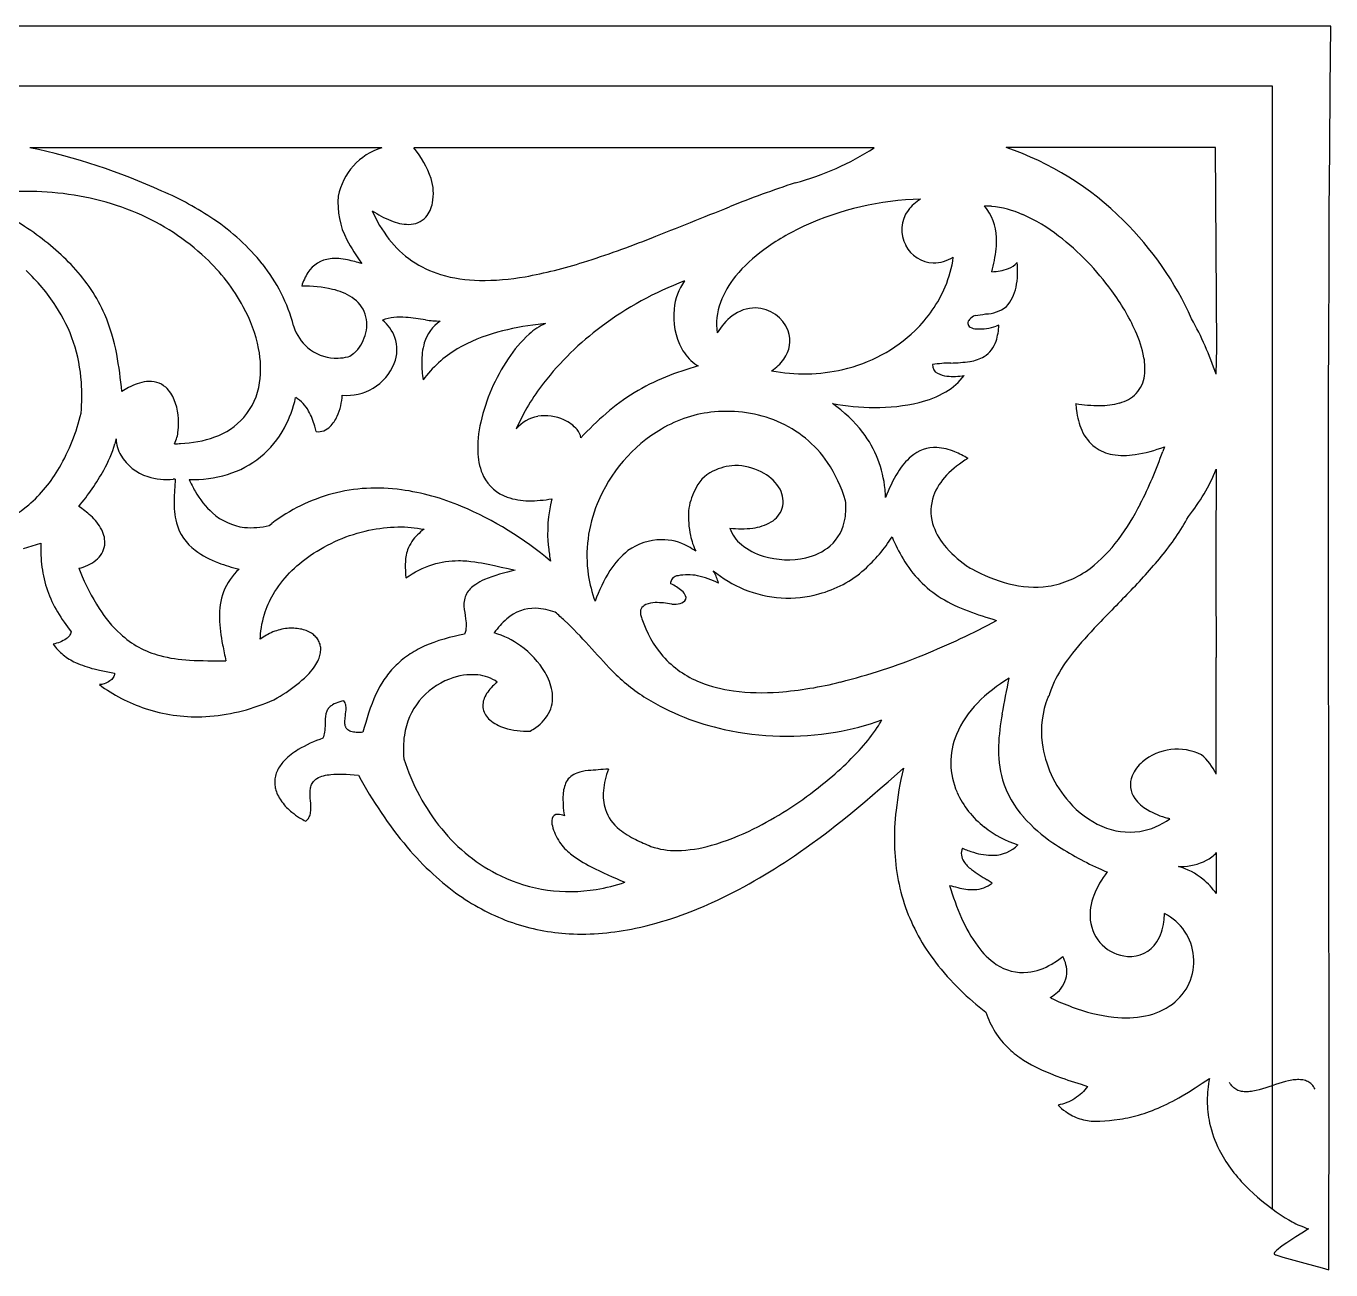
# Model space of a CAD drawing. Header units: millimetres. Extents: x -1870 to 562, y -551 to 7.
# Drawn here: x -24 to 562, y -551 to 7 of the extents above; entities that cross this region are included whole.
import ezdxf

# ---------------------------------------------------------------- set-up
doc = ezdxf.new("R2010")
doc.units = ezdxf.units.MM
doc.header["$MEASUREMENT"] = 0
doc.layers.add('DEFAULT_LAYER', color=1, linetype='Continuous', true_color=0xff0000)

msp = doc.modelspace()

# ---------------------------------------------------------------- linework, layer by layer
at = {"layer": 'DEFAULT_LAYER'}
for p, q in [((135.34, -47.25), (-22.75, -47.25)), ((356.46, -47.31), (149.67, -47.31)), ((509.75, -47.18), (415.74, -47.18)), ((510.28, -137.26), (509.75, -47.18)), ((208.9, -126.16), (205.52, -126.57)), ((412.45, -126.94), (411.24, -127.44)), ((510.02, -148.96), (510.28, -137.26)), ((105.88, -174.73), (105.22, -172.34)), ((15.98, -177.99), (15.45, -180.2)), ((486.83, -181.52), (486.04, -183.68)), ((42.54, -196.06), (41.68, -196.12)), ((84.71, -216.87), (85.92, -215.97)), ((-0.82, -236.12), (-0.21, -237.59)), ((284.57, -237.86), (284.19, -237.21)), ((265.16, -243.02), (265.13, -242.24)), ((489.28, -348.65), (488.32, -348.36)), ((493.17, -369.95), (494.25, -370.02)), ((409.41, -377.42), (407.13, -375.99)), ((435.68, -428.76), (435.71, -428.71)), ((435.68, -428.88), (435.68, -428.76)), ((435.75, -429), (435.68, -428.88)), ((435.71, -428.71), (435.76, -428.67)), ((435.89, -429.1), (435.75, -429))]:
    msp.add_line(p, q, dxfattribs=at)
for points in [[(-25.62, -227.19), (-21.68, -226.06), (-19.73, -225.46), (-17.79, -224.82), (-17.83, -226.16), (-17.84, -227.51), (-17.82, -228.86), (-17.78, -230.2), (-17.72, -231.55), (-17.62, -232.89), (-17.49, -234.23), (-17.33, -235.57), (-17.14, -236.9), (-16.92, -238.23), (-16.67, -239.55), (-16.38, -240.86), (-16.06, -242.17), (-15.71, -243.46), (-15.31, -244.75), (-14.89, -246.03), (-14.42, -247.29), (-13.93, -248.54), (-13.4, -249.77), (-12.84, -250.99), (-12.25, -252.19), (-11.63, -253.38), (-10.99, -254.56), (-10.32, -255.72), (-9.63, -256.87), (-8.91, -258.01), (-8.18, -259.13), (-7.42, -260.24), (-5.86, -262.43), (-4.24, -264.57), (-4.37, -265.04), (-4.55, -265.5), (-4.76, -265.94), (-5.02, -266.36), (-5.31, -266.75), (-5.64, -267.12), (-6, -267.45), (-6.39, -267.74), (-7.06, -268.17), (-7.76, -268.57), (-8.48, -268.92), (-9.21, -269.24), (-9.96, -269.53), (-10.73, -269.77), (-11.5, -269.97), (-12.28, -270.14), (-11.8, -270.81), (-11.29, -271.47), (-10.76, -272.1), (-10.21, -272.71), (-9.64, -273.3), (-9.05, -273.87), (-8.44, -274.42), (-7.81, -274.95), (-7.16, -275.46), (-6.5, -275.95), (-5.82, -276.41), (-5.12, -276.85), (-4.41, -277.27), (-3.69, -277.67), (-2.96, -278.04), (-2.21, -278.39), (-1.19, -278.83), (-0.16, -279.26), (0.88, -279.66), (1.92, -280.04), (2.98, -280.39), (4.04, -280.72), (5.11, -281.03), (6.19, -281.31), (8.46, -281.84), (10.75, -282.31), (15.33, -283.18), (15.33, -283.46), (15.3, -283.72), (15.25, -283.98), (15.18, -284.23), (14.98, -284.71), (14.72, -285.17), (14.4, -285.59), (14.03, -285.98), (13.63, -286.33), (13.22, -286.65), (12.61, -287.05), (11.98, -287.42), (11.31, -287.73), (10.62, -287.97), (9.97, -288.15), (9.63, -288.22), (9.3, -288.28), (8.88, -288.33), (8.67, -288.34), (8.45, -288.33), (9.63, -289.18), (10.83, -290.01), (12.05, -290.82), (13.28, -291.61), (14.52, -292.37), (15.78, -293.1), (17.05, -293.82), (18.34, -294.5), (19.63, -295.16), (20.94, -295.8), (22.27, -296.4), (23.6, -296.99), (24.94, -297.54), (26.3, -298.07), (27.67, -298.57), (29.05, -299.05), (30.59, -299.54), (32.13, -300), (33.69, -300.42), (35.26, -300.81), (36.83, -301.16), (38.41, -301.48), (40, -301.77), (41.59, -302.02), (43.19, -302.23), (44.79, -302.41), (46.4, -302.56), (48.01, -302.67), (49.62, -302.74), (51.23, -302.78), (52.84, -302.78), (54.46, -302.75), (56.3, -302.67), (58.15, -302.55), (59.99, -302.38), (61.82, -302.17), (63.66, -301.92), (65.48, -301.63), (67.3, -301.3), (69.11, -300.93), (70.91, -300.52), (72.71, -300.08), (74.49, -299.59), (76.27, -299.07), (78.03, -298.51), (79.78, -297.92), (81.52, -297.29), (83.24, -296.63), (85.01, -295.9), (86.76, -295.14), (87.58, -294.75), (88.38, -294.3), (89.71, -293.49), (91.03, -292.66), (92.34, -291.81), (93.62, -290.92), (96, -289.18), (97.18, -288.28), (98.33, -287.35), (99.45, -286.4), (100.55, -285.42), (101.62, -284.39), (102.64, -283.33), (103.32, -282.55), (103.97, -281.74), (104.59, -280.92), (105.19, -280.07), (105.68, -279.34), (106.13, -278.6), (106.55, -277.83), (106.91, -277.03), (107.14, -276.46), (107.34, -275.87), (107.51, -275.28), (107.66, -274.68), (107.77, -274.08), (107.85, -273.47), (107.9, -272.85), (107.9, -272.23), (107.87, -271.7), (107.8, -271.18), (107.7, -270.66), (107.56, -270.15), (107.38, -269.66), (107.18, -269.17), (106.95, -268.7), (106.69, -268.24), (106.4, -267.8), (106.08, -267.38), (105.74, -266.97), (105.38, -266.59), (104.99, -266.22), (104.59, -265.89), (104.16, -265.57), (103.72, -265.29), (103.14, -264.95), (102.56, -264.64), (101.96, -264.36), (101.34, -264.1), (100.72, -263.87), (100.09, -263.67), (99.44, -263.51), (98.79, -263.37), (98.05, -263.25), (97.31, -263.16), (96.57, -263.08), (95.82, -263.03), (95.07, -263.01), (94.32, -263.02), (93.58, -263.05), (92.83, -263.11), (92.01, -263.2), (91.19, -263.33), (90.38, -263.49), (89.57, -263.68), (88.77, -263.9), (87.98, -264.14), (87.2, -264.41), (86.43, -264.71), (85.67, -265.04), (84.92, -265.39), (84.19, -265.77), (83.46, -266.17), (82.75, -266.59), (82.06, -267.04), (81.38, -267.51), (80.71, -268), (80.77, -266.79), (80.87, -265.58), (81.02, -264.14), (81.23, -262.71), (81.49, -261.2), (81.81, -259.71), (82.19, -258.23), (82.61, -256.76), (82.99, -255.6), (83.4, -254.45), (83.84, -253.31), (84.31, -252.19), (84.82, -251.08), (85.36, -249.99), (85.93, -248.91), (86.53, -247.85), (87.33, -246.55), (88.16, -245.28), (89.03, -244.03), (89.94, -242.8), (90.88, -241.61), (91.85, -240.44), (92.86, -239.3), (93.9, -238.19), (94.97, -237.11), (96.07, -236.05), (97.2, -235.03), (98.35, -234.03), (99.53, -233.06), (100.73, -232.13), (101.95, -231.22), (103.2, -230.34), (104.7, -229.34), (106.22, -228.37), (107.77, -227.45), (109.33, -226.56), (110.93, -225.71), (112.54, -224.9), (114.17, -224.12), (115.82, -223.39), (117.48, -222.7), (119.17, -222.05), (120.86, -221.45), (122.58, -220.88), (124.3, -220.36), (126.04, -219.88), (127.79, -219.44), (129.55, -219.04), (131.16, -218.72), (132.77, -218.44), (134.39, -218.18), (136.02, -217.97), (137.65, -217.79), (139.28, -217.66), (140.91, -217.57), (142.55, -217.52), (144.03, -217.52), (145.5, -217.56), (146.97, -217.64), (148.44, -217.75), (149.91, -217.91), (151.37, -218.1), (152.83, -218.33), (154.28, -218.59), (153.51, -219.17), (152.76, -219.78), (152.03, -220.42), (151.33, -221.08), (150.66, -221.78), (150.02, -222.5), (149.42, -223.25), (148.85, -224.03), (148.28, -224.94), (147.76, -225.87), (147.31, -226.84), (146.91, -227.84), (146.66, -228.6), (146.45, -229.36), (146.27, -230.14), (146.13, -230.92), (146.01, -231.7), (145.93, -232.49), (145.88, -233.28), (145.84, -234.07), (145.84, -235.67), (145.9, -237.26), (146, -238.85), (146.12, -240.42), (147.53, -239.47), (148.97, -238.57), (150.43, -237.72), (151.93, -236.93), (153.39, -236.23), (154.91, -235.58), (156.5, -234.97), (158.2, -234.39), (159.62, -233.99), (161.05, -233.64), (162.49, -233.34), (163.94, -233.1), (165.4, -232.92), (166.86, -232.78), (168.33, -232.69), (169.8, -232.66), (170.73, -232.66), (171.65, -232.69), (173.49, -232.81), (175.33, -233), (177.16, -233.23), (178.64, -233.45), (180.11, -233.69), (181.58, -233.96), (183.05, -234.25), (185.97, -234.87), (188.88, -235.54), (192.04, -236.27), (195.22, -236.97), (193.46, -237.37), (191.7, -237.8), (189.96, -238.26), (188.22, -238.76), (186.5, -239.3), (184.79, -239.88), (183.1, -240.51), (181.43, -241.19), (180.4, -241.66), (179.4, -242.19), (178.42, -242.77), (177.47, -243.37), (176.81, -243.81), (176.18, -244.28), (175.57, -244.79), (175.01, -245.34), (174.54, -245.87), (174.1, -246.43), (173.7, -247.01), (173.34, -247.62), (173.03, -248.26), (172.76, -248.91), (172.55, -249.59), (172.4, -250.28), (172.28, -250.99), (172.21, -251.71), (172.18, -252.44), (172.22, -253.16), (172.37, -254.57), (172.55, -255.97), (172.75, -257.37), (172.97, -258.77), (173.09, -259.64), (173.18, -260.52), (173.21, -261.4), (173.19, -262.29), (173.12, -263.16), (172.98, -264.03), (172.78, -264.89), (172.5, -265.73), (170.18, -266.18), (167.86, -266.69), (165.55, -267.25), (163.26, -267.89), (161, -268.59), (158.75, -269.36), (156.54, -270.21), (155.44, -270.66), (154.35, -271.14), (153.42, -271.56), (152.51, -272.01), (151.6, -272.48), (150.7, -272.97), (149.82, -273.47), (148.94, -274), (148.08, -274.55), (147.23, -275.12), (146.4, -275.71), (145.58, -276.31), (144.77, -276.94), (143.98, -277.58), (143.2, -278.25), (142.44, -278.93), (141.7, -279.63), (140.97, -280.35), (140.33, -281.03), (139.7, -281.72), (139.08, -282.42), (138.49, -283.14), (137.91, -283.87), (137.35, -284.62), (136.27, -286.15), (135.27, -287.72), (134.33, -289.34), (133.46, -290.99), (132.65, -292.68), (131.75, -294.75), (130.92, -296.84), (130.14, -298.96), (129.41, -301.09), (128.73, -303.24), (128.08, -305.4), (127.45, -307.57), (126.85, -309.74), (126.24, -309.79), (125.63, -309.83), (125.03, -309.84), (124.42, -309.83), (123.81, -309.79), (123.2, -309.73), (122.6, -309.65), (122, -309.54), (121.47, -309.4), (120.96, -309.21), (120.49, -308.95), (120.04, -308.63), (119.66, -308.25), (119.34, -307.82), (119.2, -307.6), (119.09, -307.36), (118.99, -307.11), (118.91, -306.85), (118.81, -306.4), (118.75, -305.94), (118.72, -305.48), (118.73, -305.02), (118.86, -303.25), (118.95, -302.37), (119.08, -301.49), (119.21, -300.55), (119.28, -299.59), (119.26, -298.64), (119.17, -297.69), (119.12, -297.4), (119.05, -297.12), (118.85, -296.58), (118.58, -296.06), (118.24, -295.58), (117.35, -295.78), (116.47, -296.02), (115.61, -296.31), (114.76, -296.65), (113.98, -297.01), (113.22, -297.42), (112.85, -297.64), (112.5, -297.89), (112.17, -298.16), (111.86, -298.46), (111.57, -298.78), (111.29, -299.13), (111.04, -299.49), (110.82, -299.87), (110.62, -300.26), (110.46, -300.66), (110.32, -301.08), (110.21, -301.5), (110.02, -302.62), (109.91, -303.76), (109.85, -304.89), (109.85, -306.03), (109.84, -306.94), (109.79, -307.86), (109.7, -308.77), (109.56, -309.67), (109.43, -310.37), (109.27, -311.06), (109.08, -311.74), (108.85, -312.41), (107.41, -312.92), (106, -313.48), (104.59, -314.07), (103.2, -314.69), (101.83, -315.35), (100.48, -316.05), (99.14, -316.77), (97.82, -317.52), (96.99, -318.02), (96.18, -318.56), (95.39, -319.11), (94.61, -319.7), (93.86, -320.3), (93.13, -320.94), (92.41, -321.59), (91.72, -322.26), (91.27, -322.72), (90.85, -323.2), (90.43, -323.69), (90.04, -324.2), (89.67, -324.73), (89.32, -325.27), (88.99, -325.82), (88.68, -326.39), (88.41, -326.97), (88.15, -327.55), (87.93, -328.15), (87.73, -328.76), (87.57, -329.38), (87.44, -330.01), (87.34, -330.65), (87.28, -331.29), (87.25, -331.85), (87.25, -332.41), (87.27, -332.97), (87.31, -333.52), (87.38, -334.07), (87.47, -334.62), (87.59, -335.17), (87.74, -335.71), (87.97, -336.42), (88.24, -337.12), (88.54, -337.8), (88.88, -338.46), (89.24, -339.12), (89.63, -339.75), (90.47, -341), (90.94, -341.64), (91.45, -342.27), (91.98, -342.87), (92.53, -343.46), (93.1, -344.02), (93.69, -344.57), (94.3, -345.1), (94.91, -345.62), (95.75, -346.27), (96.6, -346.9), (97.47, -347.51), (98.35, -348.09), (99.77, -348.93), (100.49, -349.33), (101.22, -349.71), (101.53, -349.41), (101.82, -349.09), (102.09, -348.75), (102.33, -348.39), (102.55, -348.02), (102.75, -347.64), (102.92, -347.24), (103.07, -346.83), (103.23, -346.24), (103.33, -345.62), (103.39, -345.01), (103.43, -344.39), (103.46, -343.43), (103.44, -342.48), (103.39, -341.53), (103.3, -340.58), (103.19, -339.36), (103.13, -338.13), (103.13, -336.91), (103.18, -335.68), (103.23, -335.17), (103.32, -334.67), (103.44, -334.18), (103.6, -333.7), (103.79, -333.21), (104.03, -332.75), (104.3, -332.31), (104.61, -331.9), (104.96, -331.51), (105.33, -331.15), (105.73, -330.82), (106.16, -330.52), (106.88, -330.11), (107.63, -329.76), (108.41, -329.47), (109.2, -329.23), (110.02, -329.04), (110.84, -328.89), (111.66, -328.77), (112.49, -328.68), (113.71, -328.57), (114.95, -328.5), (116.18, -328.47), (117.42, -328.49), (119.27, -328.58), (121.12, -328.7), (122.97, -328.86), (124.82, -329.06), (126, -331.19), (127.21, -333.31), (128.44, -335.41), (129.7, -337.51), (130.98, -339.58), (132.28, -341.65), (133.61, -343.69), (134.96, -345.72), (136.34, -347.73), (137.74, -349.73), (139.17, -351.71), (140.62, -353.67), (142.1, -355.61), (143.61, -357.53), (145.14, -359.43), (146.69, -361.31), (148.06, -362.9), (149.45, -364.48), (150.88, -366.03), (152.33, -367.55), (153.8, -369.05), (155.29, -370.53), (156.81, -371.99), (158.35, -373.42), (159.74, -374.68), (161.15, -375.92), (162.57, -377.13), (164.01, -378.33), (165.47, -379.5), (166.95, -380.65), (168.45, -381.77), (169.97, -382.86), (171.36, -383.82), (172.77, -384.76), (174.19, -385.67), (175.63, -386.56), (177.09, -387.43), (178.56, -388.27), (180.04, -389.08), (181.54, -389.87), (183.05, -390.63), (184.57, -391.36), (186.11, -392.07), (187.66, -392.75), (189.22, -393.4), (190.79, -394.03), (192.38, -394.63), (193.97, -395.19), (195.52, -395.71), (197.07, -396.2), (198.63, -396.66), (200.2, -397.1), (201.78, -397.51), (203.36, -397.89), (204.95, -398.24), (206.55, -398.56), (208.15, -398.86), (209.76, -399.13), (211.37, -399.37), (212.98, -399.59), (214.6, -399.77), (216.22, -399.93), (217.84, -400.07), (219.47, -400.18), (221.34, -400.27), (223.22, -400.32), (225.09, -400.34), (226.96, -400.32), (228.84, -400.27), (230.71, -400.18), (232.58, -400.07), (234.45, -399.92), (236.31, -399.74), (238.18, -399.54), (240.04, -399.3), (241.9, -399.04), (243.75, -398.75), (245.6, -398.44), (247.44, -398.1), (249.28, -397.74), (251.63, -397.24), (253.97, -396.68), (256.29, -396.09), (258.61, -395.45), (260.92, -394.77), (263.21, -394.06), (265.5, -393.32), (267.78, -392.56), (269.8, -391.85), (271.81, -391.11), (273.82, -390.35), (275.81, -389.57), (277.8, -388.76), (279.78, -387.93), (281.74, -387.07), (283.7, -386.19), (286.1, -385.07), (288.5, -383.92), (290.89, -382.74), (293.26, -381.54), (295.61, -380.31), (297.96, -379.06), (300.29, -377.78), (302.6, -376.48), (304.91, -375.15), (307.2, -373.79), (309.47, -372.42), (311.73, -371.02), (313.97, -369.59), (316.2, -368.15), (318.42, -366.68), (320.62, -365.19), (323.29, -363.34), (325.94, -361.47), (328.58, -359.58), (331.2, -357.67), (333.81, -355.74), (336.4, -353.78), (338.97, -351.8), (341.52, -349.8), (345.12, -346.91), (348.68, -343.98), (352.21, -341.01), (355.72, -338), (359.2, -334.97), (362.67, -331.93), (369.58, -325.81), (368.99, -328.37), (368.45, -330.94), (368, -333.24), (367.59, -335.54), (367.21, -337.82), (366.87, -340.11), (366.57, -342.41), (366.29, -344.71), (366.09, -346.64), (365.91, -348.57), (365.76, -350.51), (365.65, -352.45), (365.57, -354.39), (365.52, -356.33), (365.51, -358.27), (365.54, -360.21), (365.6, -362), (365.69, -363.79), (365.82, -365.58), (365.97, -367.37), (366.16, -369.16), (366.38, -370.94), (366.64, -372.71), (366.93, -374.48), (367.26, -376.25), (367.61, -378.01), (368.01, -379.76), (368.44, -381.5), (368.91, -383.23), (369.41, -384.95), (369.96, -386.66), (370.54, -388.36), (371.14, -390.01), (371.77, -391.65), (372.44, -393.27), (373.14, -394.88), (373.87, -396.47), (374.64, -398.05), (375.43, -399.62), (376.26, -401.17), (377.12, -402.7), (378, -404.21), (378.92, -405.71), (379.86, -407.19), (380.84, -408.65), (381.85, -410.09), (382.88, -411.51), (383.94, -412.91), (385.23, -414.55), (386.55, -416.17), (387.89, -417.77), (389.26, -419.35), (390.66, -420.9), (392.09, -422.42), (393.54, -423.92), (395.02, -425.4), (396.41, -426.72), (397.82, -428.03), (399.25, -429.31), (400.7, -430.58), (402.17, -431.82), (403.65, -433.05), (406.65, -435.45), (407.04, -436.61), (407.47, -437.76), (407.93, -438.9), (408.43, -440.02), (408.97, -441.12), (409.54, -442.21), (410.14, -443.28), (410.78, -444.32), (411.45, -445.35), (412.15, -446.36), (412.89, -447.34), (413.65, -448.3), (414.45, -449.23), (415.27, -450.14), (416.13, -451.02), (417.01, -451.87), (417.77, -452.56), (418.55, -453.24), (419.34, -453.9), (420.15, -454.53), (420.97, -455.15), (421.81, -455.76), (423.52, -456.91), (425.27, -458), (427.06, -459.02), (428.88, -459.98), (430.73, -460.89), (431.94, -461.44), (433.15, -461.97), (435.61, -462.98), (438.08, -463.95), (440.57, -464.88), (442.02, -465.4), (443.48, -465.91), (446.42, -466.87), (449.37, -467.8), (452.32, -468.74), (451.72, -469.54), (451.08, -470.31), (450.41, -471.04), (449.7, -471.74), (448.96, -472.41), (448.18, -473.04), (447.38, -473.64), (446.55, -474.19), (445.68, -474.71), (444.78, -475.19), (443.86, -475.61), (442.93, -476), (441.97, -476.35), (441, -476.65), (440.03, -476.93), (439.04, -477.16), (439.81, -477.9), (440.63, -478.62), (441.51, -479.34), (442.48, -480.06), (443.21, -480.56), (443.96, -481.04), (444.72, -481.49), (445.51, -481.91), (446.3, -482.31), (447.11, -482.66), (447.94, -482.99), (448.78, -483.27), (449.62, -483.52), (450.47, -483.73), (451.33, -483.92), (452.2, -484.07), (453.07, -484.19), (453.94, -484.28), (454.82, -484.33), (455.7, -484.35), (456.79, -484.34), (457.87, -484.31), (459.99, -484.2), (462.11, -484.02), (464.27, -483.78), (466.72, -483.44), (467.93, -483.24), (469.15, -483.02), (470.36, -482.78), (471.58, -482.52), (472.79, -482.23), (474.01, -481.92), (475.22, -481.59), (476.45, -481.23), (477.68, -480.84), (478.91, -480.43), (480.16, -479.99), (481.41, -479.51), (482.68, -479.01), (483.96, -478.48), (485.25, -477.92), (486.55, -477.32), (487.87, -476.69), (489.21, -476.03), (490.57, -475.33), (491.94, -474.6), (493.34, -473.83), (494.76, -473.03), (497.67, -471.3), (500.68, -469.41), (503.81, -467.36), (507.06, -465.14), (506.82, -466.38), (506.61, -467.62), (506.44, -468.87), (506.29, -470.13), (506.18, -471.39), (506.1, -472.65), (506.06, -473.91), (506.04, -475.17), (506.06, -476.44), (506.11, -477.7), (506.2, -478.96), (506.31, -480.22), (506.47, -481.47), (506.65, -482.72), (506.87, -483.96), (507.12, -485.2), (507.49, -486.75), (507.9, -488.3), (508.36, -489.82), (508.87, -491.33), (509.43, -492.82), (510.03, -494.3), (510.69, -495.75), (511.39, -497.18), (511.96, -498.26), (512.55, -499.33), (513.16, -500.38), (513.79, -501.42), (514.44, -502.45), (515.11, -503.46), (515.79, -504.47), (516.5, -505.46), (517.26, -506.49), (518.03, -507.5), (518.83, -508.5), (519.64, -509.48), (520.47, -510.45), (521.32, -511.4), (522.19, -512.33), (523.07, -513.25), (524.88, -515.06), (526.74, -516.8), (528.65, -518.49), (530.6, -520.13), (531.86, -521.14), (533.14, -522.14), (534.42, -523.11), (535.72, -524.07), (537.04, -525.01), (538.36, -525.93), (539.71, -526.83), (541.06, -527.71), (542.63, -528.68), (543.43, -529.16), (544.23, -529.61), (545.05, -530.05), (545.88, -530.45), (546.72, -530.83), (547.59, -531.16), (548.56, -531.53), (549.53, -531.93), (550.49, -532.33), (551.47, -532.7), (548.45, -534.59), (545.84, -536.26), (543.6, -537.72), (541.72, -538.99), (540.16, -540.08), (538.9, -541), (537.92, -541.78), (537.17, -542.42), (536.65, -542.94), (536.31, -543.35), (536.2, -543.52), (536.14, -543.68), (536.1, -543.81), (536.1, -543.92), (536.12, -544.02), (536.17, -544.1), (536.33, -544.24), (536.54, -544.34), (536.78, -544.43), (540.03, -545.43), (543.31, -546.37), (546.59, -547.28), (549.88, -548.17), (553.77, -549.21), (557.65, -550.28), (560.61, -551.13), (560.68, -522.5), (560.73, -493.86), (560.74, -465.23), (560.73, -436.59), (560.68, -380.96), (560.6, -325.33), (560.52, -269.7), (560.5, -214.08), (560.51, -186.4), (560.55, -158.72), (560.62, -131.05), (560.73, -103.37), (560.87, -75.69), (561.06, -48.02), (561.29, -20.34), (561.58, 7.33), (-653.92, 7.34)], [(-1843.33, -523.73), (-1843.33, -19.44), (-654.04, -19.44), (535.26, -19.44), (535.26, -523.73)], [(554.45, -469.91), (554.13, -469.33), (553.78, -468.8), (553.4, -468.31), (553, -467.87), (552.58, -467.48), (552.13, -467.13), (551.67, -466.82), (551.18, -466.55), (550.67, -466.32), (550.14, -466.13), (549.59, -465.98), (549.03, -465.86), (548.44, -465.77), (547.85, -465.72), (547.23, -465.69), (546.6, -465.69), (545.96, -465.72), (545.31, -465.78), (544.64, -465.86), (543.96, -465.97), (542.58, -466.23), (541.16, -466.58), (539.71, -466.98), (538.24, -467.43), (536.75, -467.92), (535.26, -468.43), (535.26, -468.43), (533.76, -468.94), (532.28, -469.43), (530.81, -469.88), (529.36, -470.29), (527.94, -470.63), (526.55, -470.9), (525.87, -471), (525.2, -471.08), (524.55, -471.14), (523.91, -471.17), (523.28, -471.17), (522.67, -471.15), (522.07, -471.09), (521.49, -471.01), (520.92, -470.89), (520.37, -470.73), (519.85, -470.54), (519.34, -470.31), (518.85, -470.04), (518.38, -469.74), (517.93, -469.39), (517.51, -468.99), (517.11, -468.55), (516.74, -468.07), (516.39, -467.53), (516.06, -466.95)]]:
    msp.add_lwpolyline(points, dxfattribs=at)
for centre, radius, start, end in [((-80.65, -323.74), 282.49, 65.48695, 78.17214), ((143.75, -74.51), 28.53, 107.13846, 168.86799), ((116.84, -75), 42.94, 18.89058, 40.14814), ((287.43, 60.54), 128.05, 285.19043, 302.62184), ((371.11, -177.61), 137.86, 45.12644, 71.10793), ((135.65, -67.8), 22.83, 349.44571, 17.0686), ((472.73, -524.57), 485.84, 108.20032, 111.90169), ((-25.78, -228.52), 161.66, 85.34997, 98.53802), ((-22.57, -190.58), 123.59, 67.15846, 85.40497), ((-16.82, -191.83), 136.03, 55.65177, 66.89749), ((151.86, -72.14), 36.25, 175.03566, 206.99201), ((380.85, -204.28), 134.01, 91.52225, 114.70881), ((386.6, -86.3), 18.5, 120.22386, 143.83614), ((-133.46, -245.93), 195.98, 55.45588, 63.52316), ((158.05, -34.88), 48.84, 236.36578, 247.52622), ((185.37, -52.06), 59.23, 203.35598, 217.66347), ((144.74, -69.62), 13.56, 319.7351, 349.97192), ((-3259.68, 8782.03), 9541.31, 291.622892, 291.850815), ((383.57, -84.09), 14.74, 143.81278, 208.31675), ((387.92, -88.4), 23.52, 2.10534, 39.54701), ((405.6, -113.41), 39.99, 84.86552, 89.35929), ((404.66, -118.8), 45.44, 65.86629, 84.29187), ((-14.76, -171.8), 103.25, 46.60564, 67.10853), ((4.66, -161.61), 98.96, 38.92072, 56.04716), ((147.62, -60.48), 21.2, 247.13733, 269.38265), ((147.54, -71.38), 10.3, 269.19286, 317.13698), ((392.28, -147.38), 76.6, 52.13707, 66.15229), ((366.17, -183.63), 145.61, 24.15833, 45.42248), ((-87.61, -180.11), 115.77, 43.16041, 55.67589), ((79.83, 359.41), 480.8, 287.68872, 291.52665), ((367.57, -175.9), 102.68, 114.59761, 126.24375), ((369.94, -88.75), 41.49, 347.37032, 1.68042), ((365.64, -182.22), 120.45, 35.9502, 52.30487), ((207.77, -40.16), 100.63, 208.77146, 216.00254), ((175.17, -59.74), 46.46, 217.85802, 253.18454), ((346.52, -148), 67.73, 125.83109, 140.5859), ((383.43, -84.54), 14.41, 207.00675, 268.13581), ((-3.5, -160.38), 87.22, 28.54925, 46.82811), ((24.13, -145.95), 73.98, 14.68192, 38.96101), ((113.63, -110.72), 13.69, 96.6225, 146.97692), ((114.49, -120.9), 23.9, 76.90533, 95.85857), ((92.32, -216.29), 121.83, 73.7743, 76.91268), ((163.31, 97.28), 205.7, 280.18762, 287.72042), ((382.96, -81.47), 17.47, 269.98499, 301.04372), ((342.35, -90.1), 50.02, 336.90507, 352.71538), ((235.14, -60.56), 179.21, 346.31712, 347.99738), ((413.67, -93.08), 9, 289.73318, 320.36069), ((387.26, -103.06), 33.61, 348.30413, 7.25015), ((-88.37, -169.47), 92.69, 33.46501, 46.39357), ((-58.75, -152.88), 76.09, 23.81412, 43.06929), ((121.36, -115.75), 22.91, 146.9756, 163.85837), ((180.08, -42.08), 64.78, 253.54092, 269.17327), ((180.58, 1.73), 108.6, 269.24675, 280.13819), ((326.75, -131.64), 42.07, 140.70537, 159.30285), ((408.64, -79.13), 23.83, 271.50577, 289.80247), ((99.86, -169.64), 60.26, 77.26615, 90.47897), ((107.22, -137.51), 27.3, 57.36038, 77.47176), ((324.35, -247.97), 150.55, 110.64132, 126.92842), ((291.99, -122.02), 25.53, 144.21774, 174.79891), ((333.11, -85.98), 60.14, 313.88533, 336.75085), ((401.32, -105.94), 19.26, 318.78956, 348.23367), ((114.1, -126.89), 14.65, 19.62731, 57.62593), ((313.63, -126.41), 27.95, 159.83153, 188.25903), ((384.2, -170.25), 98.4, 24.42098, 36.65293), ((-70.49, -157.24), 71.03, 3.80523, 33.18962), ((-66.35, -155.28), 84.01, 10.51626, 23.21523), ((15.8, -150.31), 65.46, 11.31721, 28.87854), ((112.99, -126.65), 15.62, 341.84819, 17.44424), ((297.24, -122.98), 30.85, 173.9015, 208.08821), ((309.72, -144.52), 27.61, 127.95557, 149.31654), ((303.13, -136.19), 16.99, 89.75502, 127.69617), ((302.86, -135.15), 15.96, 20.76368, 88.77493), ((404.98, -129.55), 7.69, 114.95609, 137.98725), ((400.3, -95.01), 27.61, 272.97966, 282.92709), ((405.98, -105.61), 16.31, 271.74525, 307.03812), ((104.4, -125.65), 8.85, 190.0941, 202.51563), ((143.76, -148.8), 25.46, 84.86243, 108.62628), ((123.97, -138.87), 18.37, 20.41184, 50.60661), ((132.68, -260.26), 137.47, 80.66004, 84.42453), ((171.72, -139.98), 18.04, 124.29075, 163.62922), ((161.6, -77.98), 47.1, 261.94307, 269.94934), ((221.25, -257.03), 131.4, 96.8758, 104.98752), ((218.58, -149.23), 25.02, 112.77341, 133.00111), ((314.12, -235.65), 134.55, 126.59794, 142.06217), ((400.72, -126.03), 2.18, 131.75394, 237.02299), ((402.55, -121.88), 6.7, 243.24588, 269.38324), ((403.98, -105.81), 22.81, 266.22929, 288.57621), ((386.84, -126.14), 25.62, 341.98405, 358.22755), ((368.07, -196.67), 149.75, 18.57991, 29.01467), ((116.49, -120.48), 21.99, 202.90504, 232.90535), ((111.1, -126.63), 17.44, 312.26317, 343.72881), ((125.63, -137.93), 16.49, 337.92415, 19.38053), ((206, -200.43), 72.78, 104.91009, 120.35906), ((241.22, -174.21), 58.73, 132.52925, 146.86461), ((305.02, -134.09), 13.57, 323.33919, 19.78333), ((327.18, -80.04), 68.53, 282.84566, 314.01535), ((399.19, -130.29), 12.61, 302.08809, 342.54871), ((427.15, -151.03), 51.35, 10.61835, 24.70812), ((-182.66, -176.19), 202.19, 5.53248, 10.3265), ((35.63, -146.39), 45.24, 351.84842, 11.3712), ((114.78, -121.88), 19.85, 234.39418, 272.48099), ((116.58, -132.18), 9.65, 292.0443, 310.29946), ((182.54, -143.06), 29.29, 163.80927, 181.39842), ((195.1, -181.73), 51.14, 120.42065, 143.82639), ((287.72, -128.13), 20.02, 207.89661, 233.61505), ((115.53, -123.08), 18.64, 270.35058, 284.52913), ((120.01, -135.83), 22.49, 300.42055, 338.34748), ((218.53, -142.91), 65.28, 180.76289, 187.60035), ((263.15, -189.88), 85.67, 146.10987, 166.8735), ((312.33, -272.86), 132.27, 105.28266, 112.03161), ((285.54, -130.48), 16.85, 234.85421, 241.3633), ((298.32, -129.3), 21.8, 303.63481, 323.76972), ((386.51, -145.03), 3.85, 174.64083, 245.48555), ((391.57, -198.26), 54.32, 90.71558, 99.41706), ((389.66, -77.42), 66.53, 271.05992, 278.48832), ((396.9, -125.71), 17.71, 278.39688, 300.49634), ((452.42, -146.34), 25.65, 352.67589, 10.72266), ((32.82, -175.19), 23.14, 97.97079, 119.01376), ((31.1, -163.19), 11.02, 49.42715, 97.78464), ((298.41, -238.35), 95.06, 112.05395, 130.97306), ((324.97, -70), 78.81, 259.34065, 282.79206), ((390.21, -138.46), 11.38, 242.25645, 264.63902), ((375.43, -133.82), 26.58, 299.79949, 323.81743), ((392.1, -124.39), 25.57, 263.35974, 280.76693), ((463.71, -147.92), 14.25, 317.00563, 353.16888), ((-91.59, -158.85), 92.19, 355.30652, 3.93251), ((51.39, -209.77), 62.4, 118.53153, 121.71896), ((27.71, -166.15), 15.49, 21.50328, 47.02578), ((50.1, -148.41), 30.63, 319.42646, 351.75511), ((119.73, -135.99), 22.5, 264.49086, 301.23417), ((283.3, -211.82), 95.6, 141.96956, 156.37156), ((366.17, -117.7), 45.17, 283.33564, 299.8231), ((462.43, -145.75), 16.68, 284.66547, 314.55793), ((15.29, -170.85), 28.77, 353.17344, 21.14067), ((45.56, -148.32), 52.25, 331.75472, 347.74409), ((88.37, -173.13), 16.01, 28.52531, 58.95172), ((91.36, -156.93), 26.26, 335.5386, 356.82322), ((301.71, -213.82), 62.96, 37.98622, 55.10771), ((356.99, -54.56), 109.33, 259.85485, 269.74681), ((357.58, -82.33), 81.56, 269.23963, 283.47665), ((508.58, -157.18), 61.82, 184.61767, 187.46864), ((457.75, -95.4), 67.62, 260.82078, 269.98795), ((458.03, -129.81), 33.21, 269.49914, 285.05491), ((-88.75, -145.09), 91.55, 329.96872, 346.54064), ((49.56, -147.05), 31.94, 289.5773, 318.20189), ((73.32, -181.28), 33.13, 15.65431, 28.47487), ((101.55, -161.87), 14.94, 314.94248, 336.59774), ((208.29, -183.96), 16.35, 100.4103, 140.23481), ((208.62, -187.66), 20.06, 64.87682, 99.41924), ((210.64, -184.6), 16.43, 40.8855, 66.72496), ((343.33, -289.86), 163.41, 131.02354, 136.56456), ((289.65, -221.67), 56.01, 95.03191, 120.86904), ((290.14, -225.67), 60.04, 67.61161, 95.16412), ((478.92, -161.4), 31.87, 186.88261, 203.59654), ((27.17, -172.79), 16.75, 333.77391, 354.91331), ((53.57, -152.59), 43.18, 286.65499, 331.72619), ((106.69, -167.33), 7.44, 263.76108, 316.66719), ((228.22, -181.94), 49.85, 166.64085, 183.28067), ((218.33, -178.12), 6.37, 5.44914, 42.08522), ((296.21, -233.09), 69.18, 120.67783, 157.92947), ((293.35, -217.13), 50.92, 34.10362, 67.29005), ((311.76, -205.25), 49.77, 5.29633, 37.32795), ((466.75, -166.92), 18.5, 203.01315, 233.17994), ((-38.97, -164.14), 56.74, 330.56943, 343.5549), ((30.89, -177.63), 14.91, 181.39834, 211.22782), ((41.05, -103.04), 77.16, 270.85206, 272.87625), ((43.06, -129.28), 50.85, 272.09194, 289.76339), ((463.93, -122.23), 63.56, 278.79515, 291.11792), ((36.52, -174.56), 21.32, 210.44628, 252.65458), ((204.86, -183.38), 26.45, 183.06164, 205.64277), ((392.1, -208.16), 29.27, 130.5371, 148.98452), ((383.94, -198.58), 16.69, 87.70566, 130.64372), ((383.36, -205.41), 23.54, 66.77104, 86.95852), ((421.96, -226.25), 45.9, 120.70213, 135.96133), ((376.46, -222.71), 42.16, 58.43762, 67.42414), ((466.73, -166.3), 18.99, 234.34388, 260.05036), ((468.68, -153.04), 32.39, 260.71265, 278.82199), ((299.89, -118.14), 197.35, 333.16453, 340.60256), ((-66.14, -158.22), 65.41, 310.94393, 330.01481), ((-86.67, -137.36), 111.44, 320.44138, 330.62936), ((290.79, -206.89), 15.92, 115.37949, 159.10778), ((295.73, -217.39), 27.53, 93.9569, 115.31361), ((294.42, -197.46), 7.55, 81.28031, 94.45894), ((292.9, -219.13), 29.26, 61.0781, 84.77108), ((283.5, -223.46), 62.63, 16.43425, 33.84208), ((423.74, -227.35), 66.28, 148.86436, 159.68869), ((432.25, -159.88), 84.1, 320.96114, 337.7949), ((5076.98, -234.15), 4567.06, 179.46698, 180.52632), ((38.91, -167.19), 29.06, 252.47428, 275.4708), ((221.52, -210.54), 179.57, 175.37433, 178.42426), ((50.08, -140.61), 55.66, 268.67502, 286.56619), ((106.91, -169.51), 63.98, 204.70704, 209.93312), ((197.69, -186.54), 18.62, 206.42633, 251.11401), ((298.28, -209.4), 18.14, 28.84357, 61.07428), ((408.43, -213.19), 27.09, 135.93104, 159.32262), ((85.21, -182.49), 38.7, 209.32601, 227.98253), ((133.98, -279.54), 79.69, 105.23955, 127.08821), ((133.07, -279.08), 79.01, 81.98683, 104.69491), ((129.19, -307.37), 107.56, 67.08489, 82.0384), ((201.35, -176.11), 29.67, 250.95627, 269.71865), ((201.83, -150.12), 55.66, 269.34919, 280.17964), ((270.3, -219.89), 60.51, 165.6601, 186.48712), ((296.65, -212.57), 23.65, 151.29614, 174.56288), ((304.33, -206.06), 11.23, 344.18697, 28.8263), ((297.9, -207.12), 63.75, 2.49672, 5.82471), ((402.29, -210.4), 20.36, 160.55961, 195.92089), ((-53.14, -173.03), 45.7, 289.15998, 310.80638), ((-24.52, -244.12), 42.96, 47.36877, 56.40443), ((77.22, -207.03), 35.23, 177.67965, 194.14975), ((110.35, -351.97), 155.98, 49.7671, 67.09084), ((288.51, -230.48), 61.07, 157.48368, 188.12344), ((316.32, -212.79), 43.28, 176.73674, 191.43449), ((304.56, -205.69), 11.12, 300.20022, 342.00987), ((312.69, -208.91), 31.05, 351.23877, 5.86929), ((377.06, -157.08), 110.92, 323.43192, 333.12118), ((-10.22, -229.16), 22.28, 27.56379, 48.36185), ((65.12, -209.64), 22.86, 195.19937, 233.54466), ((76.71, -191.87), 26.05, 228.05208, 263.12491), ((299.63, -197.49), 20.69, 276.42828, 300.57239), ((323.14, -210.71), 20.44, 311.37941, 351.76557), ((409.09, -208.12), 27.53, 196.59906, 219.63367), ((398.73, -158.86), 112.63, 320.31333, 331.35914), ((-1.04, -224.46), 11.96, 353.99738, 27.95059), ((76.7, -185.35), 32.52, 264.52325, 284.25949), ((308.41, -213.72), 35.34, 192.50875, 204.70376), ((306.75, -213.07), 15.89, 198.12841, 231.36018), ((296.93, -177.29), 41.07, 262.60613, 277.02078), ((305.8, -184.68), 69.55, 311.66576, 327.56384), ((431.82, -194.74), 72.62, 202.03149, 210.77076), ((0.16, -224.04), 10.82, 308.57097, 351.13441), ((75.83, -195.38), 40.7, 233.35578, 249.97665), ((280.24, -219.37), 70.45, 185.998, 191.06913), ((267.97, -256.12), 35.65, 128.33301, 147.83095), ((261.11, -249.66), 26.36, 90.60714, 125.3536), ((261.55, -246.18), 22.89, 60.446, 91.78469), ((258.3, -252.71), 30.18, 53.37828, 61.19157), ((314.49, -203.69), 28.05, 230.96396, 253.70169), ((320.42, -206.79), 25.19, 282.34243, 310.12161), ((425.64, -194.77), 48.79, 219.30105, 235.12872), ((414.77, -185.45), 63.73, 307.30689, 323.71356), ((-4.41, -218.39), 18.09, 281.42775, 308.71351), ((89.15, -161.47), 77.12, 249.30678, 256.5338), ((317.69, -194.85), 37.44, 252.80258, 282.52168), ((413.53, -206.06), 51.11, 210.35293, 238.15616), ((288.58, -68.49), 255.1, 315.63205, 320.48973), ((92.48, -200.15), 99.96, 201.99666, 212.70362), ((90.44, -257.11), 28.22, 133.02361, 158.26022), ((286.3, -230.41), 58.89, 188.4948, 200.39587), ((296.24, -274.02), 69.11, 147.74838, 160.4837), ((268.98, -244.19), 4.81, 97.49817, 127.86273), ((272.74, -263.81), 24.77, 79.74714, 100.19165), ((265.68, -286.73), 48.68, 64.69549, 76.36903), ((317.11, -198.15), 51.08, 229.88162, 248.14435), ((267.38, -247.42), 19.67, 13.79925, 29.09199), ((319.22, -199.92), 49.25, 284.59712, 311.78911), ((408.82, -219.63), 18.79, 233.88909, 243.00799), ((435.48, -173.21), 72.3, 240.87499, 255.12785), ((428.22, -203.16), 41.49, 278.86916, 307.36113), ((267.78, -242.39), 2.65, 131.32772, 176.77966), ((255.9, -262.65), 21.7, 49.24625, 64.74656), ((317.78, -197.97), 51.5, 247.52794, 285.60559), ((428.44, -199.46), 45.12, 255.21556, 277.86921), ((92.65, -257.09), 30.28, 159.83314, 182.53168), ((258.28, -263.17), 11.64, 90.87598, 112.27097), ((258.77, -282.95), 31.43, 77.61173, 91.22079), ((267.24, -244.66), 7.51, 272.51155, 299.03442), ((265.61, -251.29), 6.76, 24.19804, 48.71685), ((269.81, -249.37), 2.14, 300.11675, 23.42267), ((422.02, -191.07), 68.33, 238.73805, 249.94652), ((2022.27, -1763.09), 2169.22, 135.65572, 136.24925), ((56.93, -223.28), 57.55, 212.44483, 227.29028), ((204.02, -273.1), 19.04, 88.45241, 131.33052), ((203.49, -280.9), 26.85, 68.74754, 87.7717), ((155.19, -326.27), 91.23, 47.00377, 50.49913), ((255.13, -255.87), 3.7, 155.84077, 194.55502), ((264.07, -253.92), 12.85, 192.93954, 201.99129), ((255.57, -256.35), 4.31, 113.25436, 152.32771), ((265.69, -232.59), 19.66, 269.49566, 275.49152), ((482.99, -22.34), 247.74, 250.082, 253.20707), ((133.5, -256.18), 71.13, 181.81251, 191.59252), ((212.29, -282.98), 31.93, 130.7811, 145.98652), ((108.34, -376.27), 159.74, 41.33649, 46.94405), ((298.31, -243.99), 48.46, 197.71495, 220.67247), ((262.51, 14.47), 311.84, 291.87249, 298.52309), ((571.68, -374.06), 160.84, 136.3408, 142.41466), ((46.8, -234.02), 42.79, 227.51019, 254.8372), ((175.48, -300.99), 37.33, 53.55957, 73.90508), ((52.58, -209.15), 68.31, 255.61327, 266.94293), ((265.11, -231.67), 205, 190.91075, 192.94917), ((174.38, -303.44), 39.96, 30.97359, 54.38205), ((453.51, -73.24), 299.56, 221.24979, 224.2222), ((274.55, -20.22), 275.17, 284.04554, 292.23708), ((61.47, 8.18), 285.82, 267.48562, 270.77153), ((294.86, -245.8), 44.67, 221.79751, 248.18743), ((495.33, -315.3), 64.49, 142.40786, 154.05431), ((-5915.87, -290.82), 6425.99, 359.663935, 0.131298), ((177.05, -315.67), 31.94, 110.84737, 171.64457), ((175.83, -311.43), 27.54, 84.61515, 111.6093), ((176.87, -301.82), 17.88, 54.83108, 85.03645), ((185.99, -296.14), 26.25, 10.75411, 30.34324), ((299.09, -223.03), 84.43, 224.46064, 237.79476), ((454.14, -347.27), 72.11, 120.99734, 135.40944), ((-990.16, -25.86), 1430.91, 348.89191, 349.54747), ((486.45, -309.28), 53.89, 155.67436, 162.64995), ((196.89, -301.32), 17.03, 131.34459, 153.95738), ((208.68, -313.4), 33.9, 129.38484, 132.80378), ((195.78, -294.03), 16.24, 337.45882, 9.87864), ((301.73, -227.82), 63.91, 248.46453, 262.39177), ((305.94, -193.5), 98.48, 262.60668, 274.46648), ((300.49, -124.26), 167.94, 274.4785, 284.07288), ((189.52, -297.71), 8.83, 153.99005, 190.46555), ((313.27, -197.01), 114.02, 238.73758, 257.7851), ((434.64, -328.14), 44.79, 135.32595, 157.1036), ((471.72, -309.25), 40.19, 157.7768, 187.52702), ((436.68, -294.75), 2.28, 137.31271, 161.87546), ((190.01, -297.06), 9.44, 193.79423, 228.88425), ((195.62, -290.31), 18.22, 229.56503, 253.25636), ((194.51, -292.69), 17.94, 303.78484, 335.06827), ((322.45, -204.12), 106.82, 278.92861, 290.49114), ((323.94, -284.97), 40.73, 326.1728, 331.84849), ((509.83, -319.91), 97.63, 169.15327, 177.57257), ((200.35, -274.96), 34.29, 253.0725, 272.57936), ((188.2, -284.32), 28.41, 298.81769, 304.96853), ((317.22, -179.19), 132.28, 257.74344, 279.49041), ((292.95, -264.62), 77.8, 317.99372, 326.42907), ((185.72, -317.08), 40.72, 171.44105, 186.41727), ((424.05, -323.35), 33.17, 157.59486, 203.72729), ((460.86, -317.78), 48.61, 177.63261, 195.87525), ((481.21, -307.95), 49.77, 187.57032, 221.65099), ((236.5, -292.84), 95.68, 197.51279, 219.07999), ((240.67, -217.07), 148.47, 307.59361, 317.85925), ((492.68, -342.03), 24.7, 64.13873, 129.67901), ((487.75, -338.46), 24.38, 24.06201, 49.90254), ((225.69, -336.17), 8.58, 108.68715, 151.12593), ((230, -348.72), 21.86, 95.21573, 108.85501), ((291.22, -1092.29), 767.94, 94.04381, 94.72078), ((275.78, -340.18), 41.15, 160.23154, 174.08749), ((487.63, -335.79), 16.66, 130.00662, 157.03636), ((231.06, -338.34), 14.35, 153.91725, 177.52177), ((456.69, -318.12), 44.51, 196.91979, 221.96666), ((482.11, -333.26), 10.6, 157.96304, 215.75871), ((261.02, -339.9), 44.35, 177.17163, 189.6031), ((256.76, -337.95), 21.99, 174.76217, 196.92004), ((225.81, -200.55), 170.64, 296.61947, 308.16326), ((430.72, -320.1), 40.6, 204.14621, 232.41279), ((488.08, -328.81), 18.05, 216.15738, 240.25519), ((253.81, -338.31), 19.07, 198.45333, 231.97231), ((475.71, -313.61), 41.91, 220.86535, 246.13981), ((498.51, -311.39), 38.35, 239.63244, 254.57974), ((219.13, -349.86), 7.47, 169.46957, 194.82523), ((214.16, -349.03), 2.44, 86.03677, 167.35305), ((213.87, -355.09), 8.51, 66.27523, 86.89284), ((476.87, -300.17), 71.53, 221.84729, 235.87859), ((470.26, -321.81), 32.9, 279.61085, 305.32936), ((223.08, -303.87), 78.31, 219.00575, 244.00297), ((234.29, -346.02), 23.11, 194.41656, 214.20455), ((265.23, -324.25), 37.19, 231.45589, 244.74375), ((253.39, -255.86), 108.83, 285.98421, 296.68406), ((436.74, -312.86), 50, 232.00406, 251.65433), ((471.27, -323.58), 30.99, 246.2032, 278.31), ((234.05, -346.41), 22.7, 213.71186, 232.06937), ((285.94, -286.14), 80.53, 242.98779, 248.3367), ((267.19, -329.68), 33.17, 250.66733, 271.30063), ((266.76, -303.49), 59.37, 271.14562, 286.24052), ((401.89, -364.17), 6.3, 157.9003, 214.45379), ((415.57, -316.12), 49.68, 246.87294, 253.0504), ((409.76, -349.07), 15.91, 271.2967, 314.9887), ((511.59, -248.72), 133.6, 235.92729, 245.98148), ((256.97, -316.41), 60.45, 232.41974, 242.79608), ((409.51, -358.89), 15.57, 214.64315, 233.05914), ((409.53, -337.7), 27.28, 251.97288, 271.23562), ((494.27, -345.46), 24.56, 269.95737, 297.66124), ((499.63, -354.62), 13.97, 295.63477, 319.09281), ((-1294.98, -369.29), 1805.17, 359.59181, 0.17538), ((219.66, -309.68), 71.59, 244.42715, 279.56453), ((315.95, -199.37), 191.51, 243.10862, 248.09875), ((449.45, -305.05), 82.6, 233.35824, 239.1787), ((494.17, -398.18), 41.92, 142.15291, 158.70632), ((549.48, -168.29), 222.49, 245.50164, 246.58631), ((482.82, -403.03), 34.67, 52.13804, 72.61921), ((218.04, -298.26), 83.13, 279.35753, 288.576), ((520.78, -338), 136.7, 197.22546, 203.80575), ((460.12, -107.08), 280.27, 255.55547, 256.34907), ((400.99, -354.45), 25.94, 254.31497, 270.89477), ((400.92, -366.83), 13.57, 272.00859, 308.70279), ((479.18, -404.94), 38.44, 36.34404, 49.60097), ((477.87, -391.86), 24.44, 158.63647, 185.09502), ((452.43, -390.49), 34.39, 352.69884, 358.95163), ((476.05, -412.55), 23.98, 306.6708, 63.31419), ((458.84, -365.33), 69, 203.80776, 215.91671), ((471.68, -392.19), 18.25, 185.80963, 265.38163), ((465.62, -392.65), 21.04, 327.79927, 353.97405), ((471.36, -396.05), 14.37, 265.40037, 327.06926), ((431.14, -385.27), 34.87, 216.07862, 235.33077), ((423.21, -396.4), 21.21, 235.84243, 275.93429), ((422.22, -390.62), 27.07, 276.76333, 301.03873), ((416.74, -380.28), 38.76, 300.09651, 308.9782), ((429.37, -417.23), 13.58, 356.1535, 30.15087), ((430.15, -416.97), 12.83, 312.33963, 354.77583), ((429.06, -416.33), 14.04, 298.49316, 313.88079), ((485.55, -323.85), 116.38, 244.73847, 249.82981), ((473.29, -359.52), 78.68, 249.25508, 263.24471), ((472.5, -407.5), 30.15, 281.12153, 306.35561), ((469.36, -391.62), 46.34, 263.40983, 281.14549)]:
    msp.add_arc(centre, radius, start, end, dxfattribs=at)

doc.saveas('drawing.dxf')
